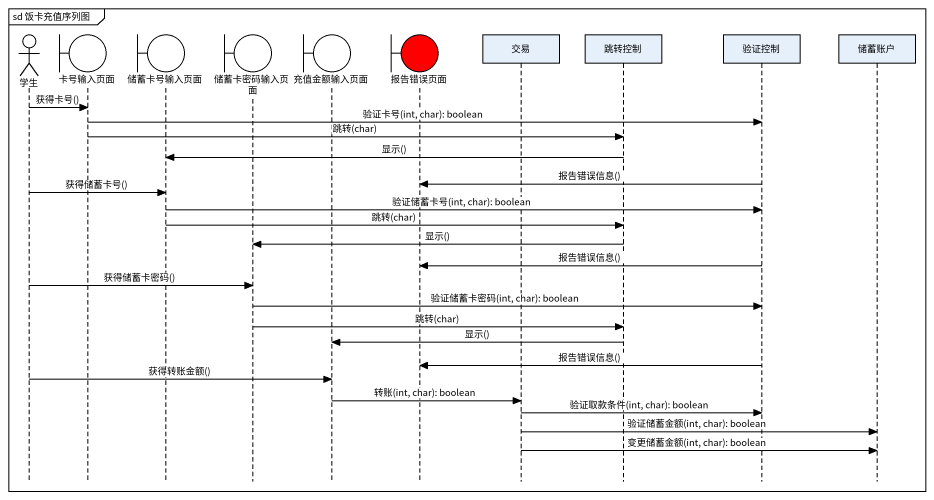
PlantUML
@startuml
mainframe sd 饭卡充值序列图
hide footbox
actor 学生
boundary 卡号输入页面
boundary 储蓄卡号输入页面
boundary 储蓄卡密码输入页面
boundary 充值金额输入页面
boundary 报告错误页面 #FF0000
participant 交易
participant 跳转控制
participant 验证控制
participant 储蓄账户

学生 -> 卡号输入页面 : 获得卡号()
卡号输入页面 -> 验证控制 : 验证卡号(int, char): boolean
卡号输入页面 -> 跳转控制 : 跳转(char)
跳转控制 -> 储蓄卡号输入页面 : 显示()
验证控制 -> 报告错误页面 : 报告错误信息()
学生 -> 储蓄卡号输入页面 : 获得储蓄卡号()
储蓄卡号输入页面 -> 验证控制 : 验证储蓄卡号(int, char): boolean
储蓄卡号输入页面 -> 跳转控制 : 跳转(char)
跳转控制 -> 储蓄卡密码输入页面 : 显示()
验证控制 -> 报告错误页面 : 报告错误信息()
学生 -> 储蓄卡密码输入页面 : 获得储蓄卡密码()
储蓄卡密码输入页面 -> 验证控制 : 验证储蓄卡密码(int, char): boolean
储蓄卡密码输入页面 -> 跳转控制 : 跳转(char)
跳转控制 -> 充值金额输入页面 : 显示()
验证控制 -> 报告错误页面 : 报告错误信息()
学生 -> 充值金额输入页面 : 获得转账金额()
充值金额输入页面 -> 交易 : 转账(int, char): boolean
交易 -> 验证控制 : 验证取款条件(int, char): boolean
交易 -> 储蓄账户 : 验证储蓄金额(int, char): boolean
交易 -> 储蓄账户 : 变更储蓄金额(int, char): boolean
@enduml
